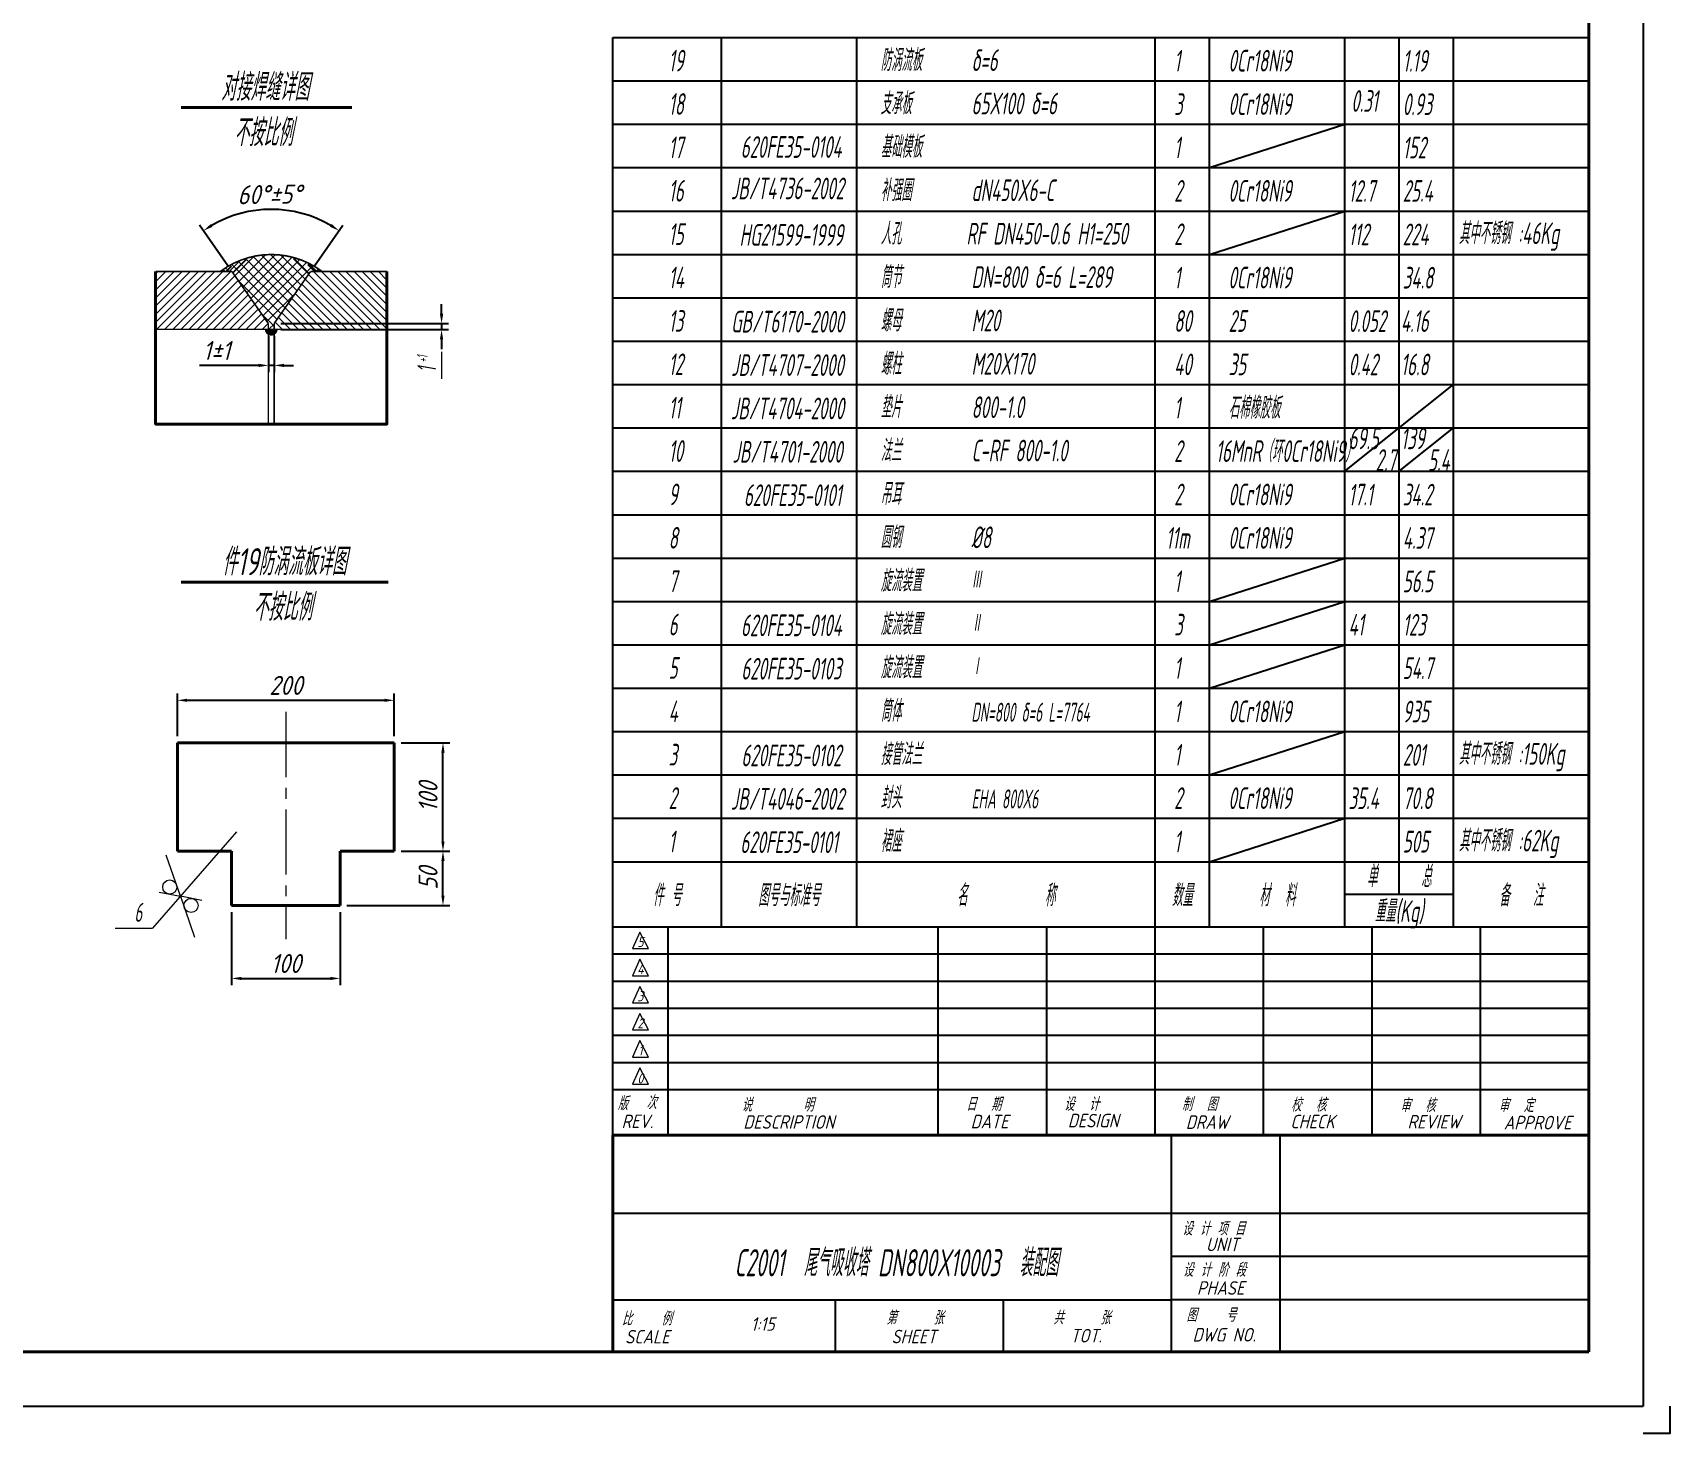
# Model space of a CAD drawing. Header units: millimetres. Extents: x 544 to 9604, y 545 to 13245.
# Drawn here: x 5074 to 9604, y 545 to 4419 of the extents above; entities that cross this region are included whole.
import ezdxf
from ezdxf.enums import TextEntityAlignment as Align

# ---------------------------------------------------------------- set-up
doc = ezdxf.new("R2010")
doc.units = ezdxf.units.MM
doc.header["$LTSCALE"] = 15
doc.header["$PDMODE"] = 3
doc.header["$PDSIZE"] = 5
doc.linetypes.add('CENTER3', pattern=[18, 12, -2, 2, -2])
for name, color, linetype, lineweight in [('中心线', 1, 'CENTER3', 13), ('文字', 2, 'Continuous', 13), ('标注线', 3, 'Continuous', 13), ('细实线', 4, 'Continuous', 13), ('轮廓线', 7, 'Continuous', 40)]:
    doc.layers.add(name, color=color, linetype=linetype, lineweight=lineweight)
doc.styles.add('HZ2', font='gbeitc.shx', dxfattribs={"width": 0.66, "bigfont": 'gbcbig.shx'})
doc.styles.add('工程字', font='gbeitc.shx', dxfattribs={"bigfont": 'gbcbig.shx'})
doc.dimstyles.new('工程标注', dxfattribs={"dimscale": 15, "dimtxt": 3.5, "dimasz": 1.8, "dimexe": 1.25, "dimexo": 1.25, "dimgap": 1, "dimtad": 1, "dimdsep": 46, "dimtxsty": '工程字', "dimcen": 2.5, "dimadec": 0, "dimazin": 0, "dimtfac": 1, "dimtmove": 0, "dimatfit": 3, "dimfxl": 0, "dimarcsym": 0})
doc.dimstyles.new('工程标注$2', dxfattribs={"dimscale": 15, "dimtxt": 3.5, "dimasz": 1.8, "dimexe": 1.25, "dimexo": 1.25, "dimgap": 1, "dimtad": 1, "dimtih": 1, "dimdsep": 46, "dimtxsty": '工程字', "dimcen": 2.5, "dimadec": 0, "dimazin": 0, "dimtfac": 1, "dimtmove": 0, "dimatfit": 3, "dimfxl": 0, "dimarcsym": 0})

# ---------------------------------------------------------------- blocks, each defined once
blk = doc.blocks.new('*D99')
at = {"layer": 'Defpoints', "color": 0}
for p in [(5623.9, 2004.7), (5923.9, 2004.7), (5923.9, 1802.9)]:
    blk.add_point(p, dxfattribs=at)
at = {"layer": '标注线', "color": 0, "lineweight": -2}
for p, q in [((5623.9, 1985.9), (5623.9, 1784.2)), ((5923.9, 1985.9), (5923.9, 1784.2)), ((5650.9, 1802.9), (5896.9, 1802.9))]:
    blk.add_line(p, q, dxfattribs=at)
at = {"layer": '标注线', "color": 0}
for points in [[(5650.9, 1807.4), (5650.9, 1798.4), (5623.9, 1802.9)], [(5896.9, 1807.4), (5896.9, 1798.4), (5923.9, 1802.9)]]:
    blk.add_solid(points, dxfattribs=at)
at = {"layer": '标注线', "color": 0, "insert": (5773.9, 1844.2), "char_height": 52.5, "attachment_point": 5, "style": '工程字'}
blk.add_mtext('100', dxfattribs=at)
blk = doc.blocks.new('*D119')
at = {"layer": 'Defpoints', "color": 0}
for p in [(5741.5, 3614.5), (5741.5, 3597.6), (6204.7, 3597.6)]:
    blk.add_point(p, dxfattribs=at)
at = {"layer": '标注线', "color": 0, "lineweight": -2}
for p, q in [((6204.7, 3641.5), (6204.7, 3668.5)), ((5760.3, 3614.5), (6223.5, 3614.5)), ((5760.3, 3597.6), (6223.5, 3597.6)), ((6204.7, 3614.5), (6204.7, 3597.6)), ((6204.7, 3570.6), (6204.7, 3543.6))]:
    blk.add_line(p, q, dxfattribs=at)
at = {"layer": '标注线', "color": 0}
for points in [[(6200.2, 3641.5), (6209.2, 3641.5), (6204.7, 3614.5)], [(6200.2, 3570.6), (6209.2, 3570.6), (6204.7, 3597.6)]]:
    blk.add_solid(points, dxfattribs=at)
blk = doc.blocks.new('*D120')
at = {"layer": 'Defpoints', "color": 0}
for p in [(6073.9, 2154.7), (6208.6, 2154.7), (5923.9, 2004.7)]:
    blk.add_point(p, dxfattribs=at)
at = {"layer": '标注线', "color": 0, "lineweight": -2}
for p, q in [((6092.7, 2154.7), (6227.4, 2154.7)), ((6208.6, 2031.7), (6208.6, 2127.7)), ((5942.7, 2004.7), (6227.4, 2004.7))]:
    blk.add_line(p, q, dxfattribs=at)
at = {"layer": '标注线', "color": 0}
for points in [[(6204.1, 2127.7), (6213.1, 2127.7), (6208.6, 2154.7)], [(6204.1, 2031.7), (6213.1, 2031.7), (6208.6, 2004.7)]]:
    blk.add_solid(points, dxfattribs=at)
at = {"layer": '标注线', "color": 0, "insert": (6167.4, 2079.7), "char_height": 52.5, "attachment_point": 5, "rotation": 90, "style": '工程字'}
blk.add_mtext('50', dxfattribs=at)
blk = doc.blocks.new('*D121')
at = {"layer": 'Defpoints', "color": 0}
for p in [(6073.9, 2572.3), (5473.9, 2454.7), (6073.9, 2454.7)]:
    blk.add_point(p, dxfattribs=at)
at = {"layer": '标注线', "color": 0, "lineweight": -2}
for p, q in [((5473.9, 2473.4), (5473.9, 2591.1)), ((6073.9, 2473.4), (6073.9, 2591.1)), ((5500.9, 2572.3), (6046.9, 2572.3))]:
    blk.add_line(p, q, dxfattribs=at)
at = {"layer": '标注线', "color": 0}
for points in [[(5500.9, 2576.8), (5500.9, 2567.8), (5473.9, 2572.3)], [(6046.9, 2576.8), (6046.9, 2567.8), (6073.9, 2572.3)]]:
    blk.add_solid(points, dxfattribs=at)
at = {"layer": '标注线', "color": 0, "insert": (5773.9, 2613.6), "char_height": 52.5, "attachment_point": 5, "style": '工程字'}
blk.add_mtext('200', dxfattribs=at)
blk = doc.blocks.new('*D122')
at = {"layer": 'Defpoints', "color": 0}
for p in [(5725.5, 3598.5), (5741.5, 3598.5), (5725.5, 3498.7)]:
    blk.add_point(p, dxfattribs=at)
at = {"layer": '标注线', "color": 0, "lineweight": -2}
for p, q in [((5725.5, 3579.8), (5725.5, 3480)), ((5741.5, 3579.8), (5741.5, 3480)), ((5698.5, 3498.7), (5535.4, 3498.7)), ((5741.5, 3498.7), (5725.5, 3498.7)), ((5768.5, 3498.7), (5795.5, 3498.7))]:
    blk.add_line(p, q, dxfattribs=at)
at = {"layer": '标注线', "color": 0}
for points in [[(5698.5, 3503.2), (5698.5, 3494.2), (5725.5, 3498.7)], [(5768.5, 3503.2), (5768.5, 3494.2), (5741.5, 3498.7)]]:
    blk.add_solid(points, dxfattribs=at)
at = {"layer": '标注线', "color": 0, "insert": (5582.1, 3540), "char_height": 52.5, "attachment_point": 5, "style": '工程字'}
blk.add_mtext('1%%P1', dxfattribs=at)
blk = doc.blocks.new('*D123')
at = {"layer": 'Defpoints', "color": 0}
for p in [(5799.7, 3923.7), (5624.7, 3758.5), (5842.4, 3758.5), (5725.5, 3614.5), (5741.5, 3614.5)]:
    blk.add_point(p, dxfattribs=at)
at = {"layer": '标注线', "color": 0, "lineweight": -2}
for p, q in [((5613.9, 3773.9), (5535, 3886.6)), ((5853.1, 3773.9), (5932, 3886.6))]:
    blk.add_line(p, q, dxfattribs=at)
blk.add_arc((5733.5, 3603.1), 327.3, 59.7277, 120.2724, dxfattribs=at)
at = {"layer": '标注线', "color": 0}
for points in [[(5571, 3882), (5566.1, 3889.6), (5545.8, 3871.2)], [(5901, 3889.6), (5896.1, 3882), (5921.3, 3871.2)]]:
    blk.add_solid(points, dxfattribs=at)
at = {"layer": '标注线', "color": 0, "insert": (5728.6, 3971.7), "char_height": 52.5, "attachment_point": 5, "rotation": 0.7671, "style": '工程字'}
blk.add_mtext('60%%d%%p5%%d', dxfattribs=at)
blk = doc.blocks.new('*D124')
at = {"layer": 'Defpoints', "color": 0}
for p in [(6073.9, 2454.7), (6208.6, 2454.7), (6073.9, 2154.7)]:
    blk.add_point(p, dxfattribs=at)
at = {"layer": '标注线', "color": 0, "lineweight": -2}
for p, q in [((6092.7, 2454.7), (6227.4, 2454.7)), ((6208.6, 2181.7), (6208.6, 2427.7)), ((6092.7, 2154.7), (6227.4, 2154.7))]:
    blk.add_line(p, q, dxfattribs=at)
at = {"layer": '标注线', "color": 0}
for points in [[(6204.1, 2427.7), (6213.1, 2427.7), (6208.6, 2454.7)], [(6204.1, 2181.7), (6213.1, 2181.7), (6208.6, 2154.7)]]:
    blk.add_solid(points, dxfattribs=at)
at = {"layer": '标注线', "color": 0, "insert": (6167.4, 2304.7), "char_height": 52.5, "attachment_point": 5, "rotation": 90, "style": '工程字'}
blk.add_mtext('100', dxfattribs=at)

msp = doc.modelspace()

# ---------------------------------------------------------------- hatches: boundary and pattern name
at = {"layer": '细实线'}
h = msp.add_hatch(dxfattribs=at)
h.set_pattern_fill('NET', color=256, scale=6, angle=45, style=0)
h.paths.add_polyline_path([(5842.359, 3758.549), (5874.358, 3758.549, 0.33333224), (5592.699, 3758.549), (5624.698, 3758.549), (5725.529, 3614.549), (5725.529, 3598.549), (5741.529, 3598.549), (5741.529, 3614.549)])
h = msp.add_hatch(dxfattribs=at)
h.set_pattern_fill('ANSI31', color=256, scale=5, style=0)
h.paths.add_polyline_path([(5624.698, 3758.549), (5413.529, 3758.549), (5413.529, 3598.549), (5725.529, 3598.549), (5725.529, 3614.549)])
h = msp.add_hatch(dxfattribs=at)
h.set_pattern_fill('ANSI31', color=256, scale=5, angle=90, style=0)
h.paths.add_polyline_path([(6053.529, 3758.549), (5842.359, 3758.549), (5741.529, 3614.549), (5741.529, 3598.549), (6053.529, 3598.549)])
h = msp.add_hatch(dxfattribs=at)
h.set_pattern_fill('ANSI31', color=256, scale=7.5, style=0)
h.set_pattern_definition([(315, (70133.6543, -109481.0745), (-0.6629126074, -0.6629126074), [])])
h.paths.add_polyline_path([(5718.14, 3598.549), (5725.529, 3598.549), (5741.529, 3598.549), (5748.918, 3598.549, -1)])

# ---------------------------------------------------------------- linework, layer by layer
for p, q in [((9528.774, 13170.427), (9528.774, 619.828)), ((6678.774, 4405.828), (9378.774, 4405.828)), ((6678.774, 1369.828), (6678.774, 4405.828)), ((6978.774, 1945.828), (6978.774, 4405.828)), ((7353.774, 1945.828), (7353.774, 4405.828)), ((8178.774, 1945.828), (8178.774, 4405.828)), ((8328.774, 1945.828), (8328.774, 4405.828)), ((8703.774, 1945.828), (8703.774, 4405.828)), ((8853.774, 2035.828), (8853.774, 4405.828)), ((9003.774, 1945.828), (9003.774, 4405.828)), ((6678.774, 4285.828), (9378.774, 4285.828)), ((6678.774, 4285.828), (9378.774, 4285.828)), ((6678.774, 4285.828), (9378.774, 4285.828)), ((6678.774, 4285.828), (9378.774, 4285.828)), ((6678.774, 4285.828), (9378.774, 4285.828)), ((6678.774, 4165.828), (9378.774, 4165.828)), ((8328.774, 4045.828), (8703.774, 4165.828)), ((6678.774, 4045.828), (9378.774, 4045.828)), ((6678.774, 3925.828), (9378.774, 3925.828)), ((6678.774, 3925.828), (9378.774, 3925.828)), ((6678.774, 3925.828), (9378.774, 3925.828)), ((6678.774, 3925.828), (9378.774, 3925.828)), ((8328.774, 3805.828), (8703.774, 3925.828)), ((6678.774, 3805.828), (9378.774, 3805.828)), ((6678.774, 3685.828), (9378.774, 3685.828)), ((6678.774, 3565.828), (9378.774, 3565.828)), ((6678.774, 3445.828), (9378.774, 3445.828)), ((8853.774, 3325.828), (9003.774, 3445.828)), ((6678.774, 3325.828), (9378.774, 3325.828)), ((8703.774, 3205.828), (8853.774, 3325.828)), ((8853.774, 3205.828), (9003.774, 3325.828)), ((6678.774, 3205.828), (9378.774, 3205.828)), ((6678.774, 3085.828), (9378.774, 3085.828)), ((6678.774, 2965.828), (9378.774, 2965.828)), ((8328.774, 2845.828), (8703.774, 2965.828)), ((6678.774, 2845.828), (9378.774, 2845.828)), ((8328.774, 2725.828), (8703.774, 2845.828)), ((6678.774, 2725.828), (9378.774, 2725.828)), ((8328.774, 2605.828), (8703.774, 2725.828)), ((6678.774, 2605.828), (9378.774, 2605.828)), ((6678.774, 2485.828), (9378.774, 2485.828)), ((8328.774, 2365.828), (8703.774, 2485.828)), ((6678.774, 2365.828), (9378.774, 2365.828)), ((6678.774, 2245.828), (9378.774, 2245.828)), ((8328.774, 2125.828), (8703.774, 2245.828)), ((6678.774, 2125.828), (9378.774, 2125.828)), ((8703.774, 2035.828), (9003.774, 2035.828)), ((6678.774, 1945.828), (9378.774, 1945.828)), ((6678.774, 1945.828), (9378.774, 1945.828)), ((6678.774, 1945.828), (9378.774, 1945.828)), ((6830.649, 1945.828), (6830.649, 1369.828)), ((7578.774, 1369.828), (7578.774, 1945.828)), ((7878.774, 1369.828), (7878.774, 1945.828)), ((8178.774, 1369.828), (8178.774, 1945.828)), ((8478.774, 1369.828), (8478.774, 1945.828)), ((8778.774, 1369.828), (8778.774, 1945.828)), ((9078.774, 1369.828), (9078.774, 1945.828)), ((9378.774, 1945.828), (9378.774, 1369.828)), ((6678.774, 1870.828), (9378.774, 1870.828)), ((6678.774, 1795.828), (9378.774, 1795.828)), ((6678.774, 1720.828), (9378.774, 1720.828)), ((6678.774, 1645.828), (9378.774, 1645.828)), ((6678.774, 1570.828), (9378.774, 1570.828)), ((6678.774, 1495.828), (9378.774, 1495.828)), ((8223.774, 769.828), (8223.774, 1369.828)), ((8523.774, 1369.828), (8523.774, 769.828)), ((9378.774, 1369.828), (9378.774, 769.828)), ((9378.774, 1213.828), (9378.774, 1093.828)), ((6678.774, 1153.828), (9378.774, 1153.828)), ((9378.774, 1033.828), (8223.774, 1033.828)), ((6678.774, 913.828), (8223.774, 913.828)), ((7293.774, 913.828), (7293.774, 769.828)), ((7758.774, 913.828), (7758.774, 769.828)), ((9378.774, 913.828), (8223.774, 913.828)), ((8178.774, 769.828), (6678.774, 769.828)), ((6678.774, 769.828), (8178.774, 769.828)), ((9378.774, 769.828), (6678.774, 769.828)), ((6678.774, 769.828), (6903.774, 769.828)), ((618.774, 619.828), (9528.774, 619.828))]:
    msp.add_line(p, q)
msp.add_lwpolyline([(9528.774, 544.828), (9603.774, 544.828), (9603.774, 619.828)])
at = {"layer": '中心线'}
msp.add_line((5773.942, 2540.155), (5773.942, 1911.546), dxfattribs=at)
at = {"layer": '文字'}
for p, q in [((6753.559, 1931.094), (6732.954, 1885.46)), ((6776.851, 1885.46), (6753.559, 1931.094)), ((6732.954, 1885.46), (6776.851, 1885.46)), ((6753.559, 1856.094), (6732.954, 1810.46)), ((6776.851, 1810.46), (6753.559, 1856.094)), ((6732.954, 1810.46), (6776.851, 1810.46)), ((6753.559, 1781.094), (6732.954, 1735.46)), ((6776.851, 1735.46), (6753.559, 1781.094)), ((6732.954, 1735.46), (6776.851, 1735.46)), ((6753.559, 1706.094), (6732.954, 1660.46)), ((6776.851, 1660.46), (6753.559, 1706.094)), ((6732.954, 1660.46), (6776.851, 1660.46)), ((6753.559, 1631.094), (6732.954, 1585.46)), ((6776.851, 1585.46), (6753.559, 1631.094)), ((6732.954, 1585.46), (6776.851, 1585.46)), ((6753.559, 1556.094), (6732.954, 1510.46)), ((6776.851, 1510.46), (6753.559, 1556.094)), ((6733.31, 1510.46), (6777.208, 1510.46))]:
    msp.add_line(p, q, dxfattribs=at)
at = {"layer": '标注线'}
for p, q in [((6204.744, 3536.154), (6204.744, 3461.57)), ((5637.462, 2208.035), (5405.022, 1941.917)), ((5482.183, 2030.258), (5442.885, 2143.641)), ((5423.262, 2041.587), (5482.183, 2030.258)), ((5482.183, 2030.258), (5521.481, 1916.875)), ((5541.104, 2018.929), (5482.183, 2030.258)), ((5301.429, 1941.917), (5405.022, 1941.917))]:
    msp.add_line(p, q, dxfattribs=at)
for centre in [(5452.697, 2055.784), (5511.668, 2004.731)]:
    msp.add_circle(centre, 19.5, dxfattribs=at)
at = {"layer": '轮廓线'}
for p, q in [((9378.774, 13020.427), (9378.774, 769.828)), ((5484.464, 4211.796), (5956.814, 4211.796)), ((5484.198, 2899.179), (6056.741, 2899.179)), ((5473.942, 2154.68), (5473.942, 2454.68)), ((5473.942, 2454.68), (6073.942, 2454.68)), ((6073.942, 2454.68), (6073.942, 2154.68)), ((5623.942, 2154.68), (5473.942, 2154.68)), ((5623.942, 2004.68), (5623.942, 2154.68)), ((6073.942, 2154.68), (5923.942, 2154.68)), ((5923.942, 2154.68), (5923.942, 2004.68)), ((5923.942, 2004.68), (5623.942, 2004.68)), ((6678.774, 769.828), (6678.774, 1369.828)), ((9378.774, 1369.828), (6678.774, 1369.828)), ((9378.774, 1369.828), (6678.774, 1369.828)), ((9378.774, 769.828), (993.774, 769.828))]:
    msp.add_line(p, q, dxfattribs=at)
at = {"layer": '轮廓线', "const_width": 4.5}
for points in [[(5874.359, 3758.549, 0.33333322), (5592.698, 3758.549, 0.33333322)], [(5718.14, 3598.549, 1), (5748.918, 3598.549, 1)]]:
    msp.add_lwpolyline(points, format="xyb", dxfattribs=at)
for points in [[(5624.698, 3758.549), (5413.529, 3758.549)], [(5604.946, 3758.549), (5600.93, 3762.566)], [(5623.688, 3773.672), (5608.57, 3758.549)], [(5725.529, 3614.549), (5624.698, 3758.549)], [(5627.374, 3754.728), (5666.075, 3793.441)], [(5741.529, 3614.549), (5842.359, 3758.549)], [(5837.757, 3751.977), (5795.288, 3794.458)], [(5834.237, 3778.128), (5853.811, 3758.549)], [(5842.359, 3758.549), (6053.529, 3758.549)], [(5857.434, 3758.549), (5862.984, 3764.1)], [(5413.529, 3598.549), (5725.529, 3598.549)], [(5725.529, 3336.342), (5725.529, 3614.549)], [(5725.529, 3598.549), (5741.529, 3598.549)], [(5741.529, 3336.342), (5741.529, 3614.549)], [(6053.529, 3598.549), (5741.529, 3598.549)]]:
    msp.add_lwpolyline(points, dxfattribs=at)
at = {"layer": '轮廓线'}
msp.add_lwpolyline([(6053.529, 3758.549), (6053.529, 3336.342), (5413.529, 3336.342), (5413.529, 3758.549)], dxfattribs=at)

# ---------------------------------------------------------------- texts
at = {"layer": '文字', "style": 'HZ2'}
for s, height, width, p in [('19', 60, 0.66, (6832.904, 4311.831)), ('防涡流板 ', 60, 0.66, (7419.397, 4313.118)), ('δ=6', 60, 0.66, (7670.868, 4313.118)), ('1', 60, 0.66, (8231.364, 4311.585)), ('0Cr18Ni9', 60, 0.66, (8381.364, 4311.585)), ('1.19', 60, 0.66, (8863.682, 4311.251)), ('支承板 ', 60, 0.66, (7419.397, 4193.118)), ('0.31', 60, 0.66, (8721.384, 4200.207)), ('18', 60, 0.66, (6832.904, 4191.831)), ('65X100 δ=6', 60, 0.66, (7670.868, 4193.118)), ('3', 60, 0.66, (8231.364, 4191.585)), ('0Cr18Ni9', 60, 0.66, (8381.364, 4191.585)), ('0.93', 60, 0.66, (8863.682, 4191.251)), ('17', 60, 0.66, (6832.904, 4071.831)), ('基础模板', 60, 0.66, (7419.397, 4073.118)), ('1', 60, 0.66, (8231.364, 4071.585)), ('152', 60, 0.66, (8863.682, 4071.251)), ('16', 60, 0.66, (6832.904, 3951.831)), ('补强圈', 60, 0.66, (7419.397, 3953.118)), ('dN450X6-C', 60, 0.66, (7670.868, 3953.118)), ('2', 60, 0.66, (8231.364, 3951.585)), ('0Cr18Ni9', 60, 0.66, (8381.364, 3951.585)), ('12.7', 60, 0.66, (8713.682, 3951.251)), ('25.4', 60, 0.66, (8863.682, 3951.251)), ('人孔 ', 60, 0.66, (7419.397, 3833.118)), ('其中不锈钢 :46Kg', 60, 0.66, (9018.84, 3834.17)), ('15', 60, 0.66, (6832.904, 3831.831)), ('RF DN450-0.6 H1=250', 60, 0.66, (7656.729, 3833.118)), ('2', 60, 0.66, (8231.364, 3831.585)), ('112', 60, 0.66, (8713.682, 3831.251)), ('224', 60, 0.66, (8863.682, 3831.251)), ('14', 60, 0.66, (6832.904, 3711.831)), ('筒节', 60, 0.66, (7419.397, 3713.118)), ('DN=800 δ=6 L=289', 60, 0.66, (7670.868, 3713.118)), ('1', 60, 0.66, (8231.364, 3711.585)), ('0Cr18Ni9', 60, 0.66, (8381.364, 3711.585)), ('34.8', 60, 0.66, (8863.682, 3711.251)), ('13', 60, 0.66, (6832.904, 3591.831)), ('螺母', 60, 0.66, (7419.397, 3593.118)), ('M20', 60, 0.66, (7670.868, 3593.118)), ('80', 60, 0.66, (8231.364, 3591.585)), ('25', 60, 0.66, (8382.029, 3591.585)), ('0.052', 60, 0.66, (8713.682, 3591.251)), ('4.16', 60, 0.66, (8858.665, 3591.251)), ('螺柱', 60, 0.66, (7419.397, 3473.118)), ('12', 60, 0.66, (6832.904, 3471.831)), ('M20X170 ', 60, 0.66, (7670.868, 3473.118)), ('40', 60, 0.66, (8231.364, 3471.585)), ('35', 60, 0.66, (8382.029, 3471.585)), ('0.42', 60, 0.66, (8713.682, 3471.251)), ('16.8', 60, 0.66, (8858.665, 3471.251)), ('11', 60, 0.66, (6832.904, 3351.831)), ('垫片', 60, 0.66, (7419.397, 3353.118)), ('800-1.0', 60, 0.66, (7670.868, 3353.118)), ('1', 60, 0.66, (8231.364, 3351.585)), ('石棉橡胶板', 60, 0.66, (8382.029, 3351.585)), ('69.5', 60, 0.66, (8713.682, 3266.768)), ('139', 60, 0.66, (8858.665, 3266.768)), ('10', 60, 0.66, (6832.904, 3231.831)), ('法兰', 60, 0.66, (7419.397, 3233.118)), ('C-RF 800-1.0', 60, 0.66, (7670.868, 3233.118)), ('2', 60, 0.66, (8231.364, 3231.585)), ('16MnR（环0Cr18Ni9）', 60, 0.66, (8346.598, 3231.585)), ('2.7', 60, 0.66, (8788.682, 3206.768)), ('5.4', 60, 0.66, (8933.665, 3206.768)), ('9', 60, 0.66, (6832.904, 3111.831)), ('吊耳  ', 60, 0.66, (7419.397, 3113.118)), ('2', 60, 0.66, (8231.364, 3111.585)), ('0Cr18Ni9', 60, 0.66, (8381.364, 3111.585)), ('17.1', 60, 0.66, (8713.682, 3111.251)), ('34.2', 60, 0.66, (8863.682, 3111.251)), ('8', 60, 0.66, (6832.904, 2991.831)), ('圆钢', 60, 0.66, (7419.397, 2993.118)), ('%%C8  ', 60, 0.66, (7670.361, 2993.118)), ('11m', 60, 0.66, (8208.772, 2991.585)), ('0Cr18Ni9', 60, 0.66, (8381.364, 2991.585)), ('4.37', 60, 0.66, (8863.682, 2991.251)), ('7', 60, 0.66, (6832.904, 2871.831)), ('旋流装置\u3000', 60, 0.66, (7419.397, 2873.118)), ('Ⅲ', 52.5, 0.6, (7670.868, 2880.034)), ('1', 60, 0.66, (8231.364, 2871.585)), ('56.5', 60, 0.66, (8863.682, 2871.251)), ('6', 60, 0.66, (6832.904, 2751.831)), ('旋流装置\u3000', 60, 0.66, (7419.397, 2753.118)), ('Ⅱ', 52.5, 0.6, (7670.868, 2760.034)), ('3', 60, 0.66, (8231.364, 2751.585)), ('41', 60, 0.66, (8713.682, 2751.251)), ('123', 60, 0.66, (8863.682, 2751.251)), ('5', 60, 0.66, (6832.904, 2631.831)), ('旋流装置\u3000', 60, 0.66, (7419.397, 2633.118)), ('Ⅰ', 52.5, 0.6, (7670.868, 2640.034)), ('1', 60, 0.66, (8231.364, 2631.585)), ('54.7', 60, 0.66, (8863.682, 2631.251)), ('4', 60, 0.66, (6832.904, 2511.831)), ('筒体 ', 60, 0.66, (7419.397, 2513.118)), ('DN=800 δ=6 L=7764', 52.5, 0.6, (7670.361, 2513.118)), ('1', 60, 0.66, (8231.364, 2511.585)), ('0Cr18Ni9', 60, 0.66, (8381.364, 2511.585)), ('935', 60, 0.66, (8863.682, 2511.251)), ('3', 60, 0.66, (6832.904, 2391.831)), ('接管法兰', 60, 0.66, (7419.397, 2393.118)), ('1', 60, 0.66, (8231.364, 2391.585)), ('201', 60, 0.66, (8863.682, 2391.251)), ('其中不锈钢 :150Kg', 60, 0.66, (9018.84, 2394.17)), ('2', 60, 0.66, (6832.904, 2271.831)), ('封头  ', 60, 0.66, (7419.397, 2273.118)), ('EHA 800X6', 52.5, 0.6, (7670.868, 2273.118)), ('2', 60, 0.66, (8231.364, 2271.585)), ('0Cr18Ni9', 60, 0.66, (8381.364, 2271.585)), ('35.4', 60, 0.66, (8713.682, 2271.251)), ('70.8', 60, 0.66, (8863.682, 2271.251)), ('裙座', 60, 0.66, (7419.397, 2153.118)), ('其中不锈钢 :62Kg', 60, 0.66, (9018.84, 2154.17)), ('1', 60, 0.66, (6832.904, 2151.831)), ('1', 60, 0.66, (8231.364, 2151.585)), ('505', 60, 0.66, (8863.682, 2151.251))]:
    msp.add_text(s, height=height, dxfattribs=dict(at, width=width)).set_placement(p)
at = {"layer": '文字', "style": 'HZ2', "width": 0.75}
for s, p in [('对接焊缝详图', (5716.325, 4230.914)), ('不按比例', (5711.558, 4105.28)), ('件19防涡流板详图', (5769.786, 2918.297)), ('不按比例', (5765.019, 2792.662))]:
    msp.add_text(s, height=75, dxfattribs=at).set_placement(p, align=Align.CENTER)
at = {"layer": '文字', "style": 'HZ2', "width": 0.66}
for s, height, p in [(' 620FE35-0104', 60, (7160.981, 4102.983)), ('JB/T4736-2002', 60, (7161.331, 3988.37)), (' HG21599-1999', 60, (7161.585, 3859.785)), ('GB/T6170-2000', 60, (7161.585, 3619.785)), ('JB/T4707-2000', 60, (7161.585, 3499.785)), ('JB/T4704-2000', 60, (7161.585, 3379.785)), ('JB/T4701-2000', 60, (7161.585, 3259.785)), (' 620FE35-0101', 60, (7165.414, 3139.785)), (' 620FE35-0104', 60, (7161.585, 2779.785)), (' 620FE35-0103', 60, (7161.585, 2659.785)), (' 620FE35-0102', 60, (7161.585, 2419.785)), ('JB/T4046-2002', 60, (7161.585, 2299.785)), (' 620FE35-0101', 60, (7155.471, 2179.785)), ('单', 60, (8778.774, 2088.328)), ('总', 60, (8928.774, 2088.328)), ('件 号', 60, (6828.774, 2035.828)), ('图号与标准号', 60, (7166.274, 2035.828)), ('名          称', 60, (7766.274, 2035.828)), ('数量', 60, (8253.774, 2035.828)), ('材  料', 60, (8516.274, 2035.828)), ('备   注', 60, (9191.274, 2035.828)), ('重量(Kg)', 60, (8853.774, 1983.328)), ('C2001  尾气吸收塔 DN800X10003  装配图', 75, (7462.658, 1020.276))]:
    msp.add_text(s, height=height, dxfattribs=at).set_placement(p, align=Align.MIDDLE)
at = {"layer": '文字', "style": 'HZ2'}
for s, p in [('5', (6754.711, 1903.883)), ('4', (6754.711, 1828.883)), ('3', (6754.711, 1753.883)), ('2', (6754.711, 1678.883)), ('1', (6754.711, 1603.883)), ('0', (6754.603, 1526.434))]:
    msp.add_text(s, height=28.125, dxfattribs=at).set_placement(p, align=Align.MIDDLE)
for s, p in [('版  ', (6691.587, 1438.61)), ('次', (6771.206, 1441.322)), ('说       明', (7034.906, 1434.64)), ('日  期', (7655.708, 1436.406)), ('设  计', (7926.663, 1436.406)), ('制  图', (8252.592, 1436.406)), ('校  核', (8554.519, 1434.788)), ('审  核', (8856.537, 1433.169)), ('审  定', (9128.856, 1433.169)), ('REV.', (6702.693, 1388.889)), ('DESCRIPTION', (7039.342, 1387.047)), ('DATE', (7668.368, 1388.208)), ('DESIGN', (7937.139, 1390.912)), ('DRAW', (8263.528, 1386.707)), ('CHECK', (8552.841, 1388.222)), ('设 计 项 目', (8253.533, 1091.988)), ('UNIT', (8319.311, 1048.374)), ('设 计 阶 段', (8255.613, 977.761)), ('PHASE', (8294.358, 927.916)), ('比    例', (6703.376, 843.335)), ('第     张', (7435.08, 845.7)), ('共     张', (7896.834, 845.7)), ('图    号', (8265.247, 853.196)), ('SCALE', (6712.435, 793.103)), ('SHEET ', (7449.354, 793.64)), ('TOT.', (7944.047, 796.005)), ('DWG NO.', (8282.367, 798.561))]:
    msp.add_text(s, height=37.5, dxfattribs=at).set_placement(p)
for s, p in [('REVIEW', (8950.275, 1406.514)), ('APPROVE', (9236.785, 1404.142))]:
    msp.add_text(s, height=37.5, dxfattribs=at).set_placement(p, align=Align.MIDDLE_CENTER)
msp.add_text('1:15', height=37.5, dxfattribs=at).set_placement((7093.215, 828.186), align=Align.CENTER)
at = {"layer": '标注线', "style": 'HZ2', "width": 0.66}
msp.add_text('+1', height=30, rotation=90, dxfattribs=at).set_placement((6166.268, 3506.712))
msp.add_text('6', height=52.5, dxfattribs=at).set_placement((5355.08, 1959.477))
at = {"layer": '标注线', "insert": (6163.494, 3487.355), "char_height": 52.5, "attachment_point": 5, "rotation": 90, "style": 'HZ2'}
msp.add_mtext('1', dxfattribs=at)

# ---------------------------------------------------------------- dimensions: what is measured, and where the dimension line sits
at = {"layer": '标注线'}
dim = msp.add_angular_dim_2l(base=(5799.717, 3923.674), line1=((5741.529, 3614.549), (5842.359, 3758.549)), line2=((5725.529, 3614.549), (5624.698, 3758.549)), text='60%%d%%p5%%d', dimstyle='工程标注$2', override={"dimtih": 0}, dxfattribs=at)
dim.commit()
dim.dimension.update_dxf_attribs({"geometry": '*D123', "text_midpoint": (5729.147, 3930.407), "dimtype": 162})
for base, p1, p2, text, picture, middle in [((6204.744, 3597.612), (5741.529, 3614.549), (5741.529, 3597.612), ' ', '*D119', (6204.744, 3606.08)), ((6208.642, 2454.68), (6073.942, 2154.68), (6073.942, 2454.68), '100', '*D124', (6167.392, 2304.68)), ((6208.642, 2154.68), (5923.942, 2004.68), (6073.942, 2154.68), '50', '*D120', (6167.392, 2079.68))]:
    dim = msp.add_linear_dim(base=base, p1=p1, p2=p2, angle=90, text=text, dimstyle='工程标注', dxfattribs=at)
    dim.commit()
    dim.dimension.update_dxf_attribs({"geometry": picture, "text_midpoint": middle})
dim = msp.add_linear_dim(base=(5725.529, 3498.744), p1=(5741.529, 3598.549), p2=(5725.529, 3598.549), angle=180, text='1%%P1', dimstyle='工程标注', dxfattribs=at)
dim.commit()
dim.dimension.update_dxf_attribs({"geometry": '*D122', "text_midpoint": (5582.112, 3498.744), "dimtype": 160})
for base, p1, p2, text, picture, middle in [((6073.942, 2572.344), (5473.942, 2454.68), (6073.942, 2454.68), '200', '*D121', (5773.942, 2613.594)), ((5923.942, 1802.922), (5623.942, 2004.68), (5923.942, 2004.68), '100', '*D99', (5773.942, 1844.172))]:
    dim = msp.add_linear_dim(base=base, p1=p1, p2=p2, text=text, dimstyle='工程标注', dxfattribs=at)
    dim.commit()
    dim.dimension.update_dxf_attribs({"geometry": picture, "text_midpoint": middle})

doc.saveas('drawing.dxf')
